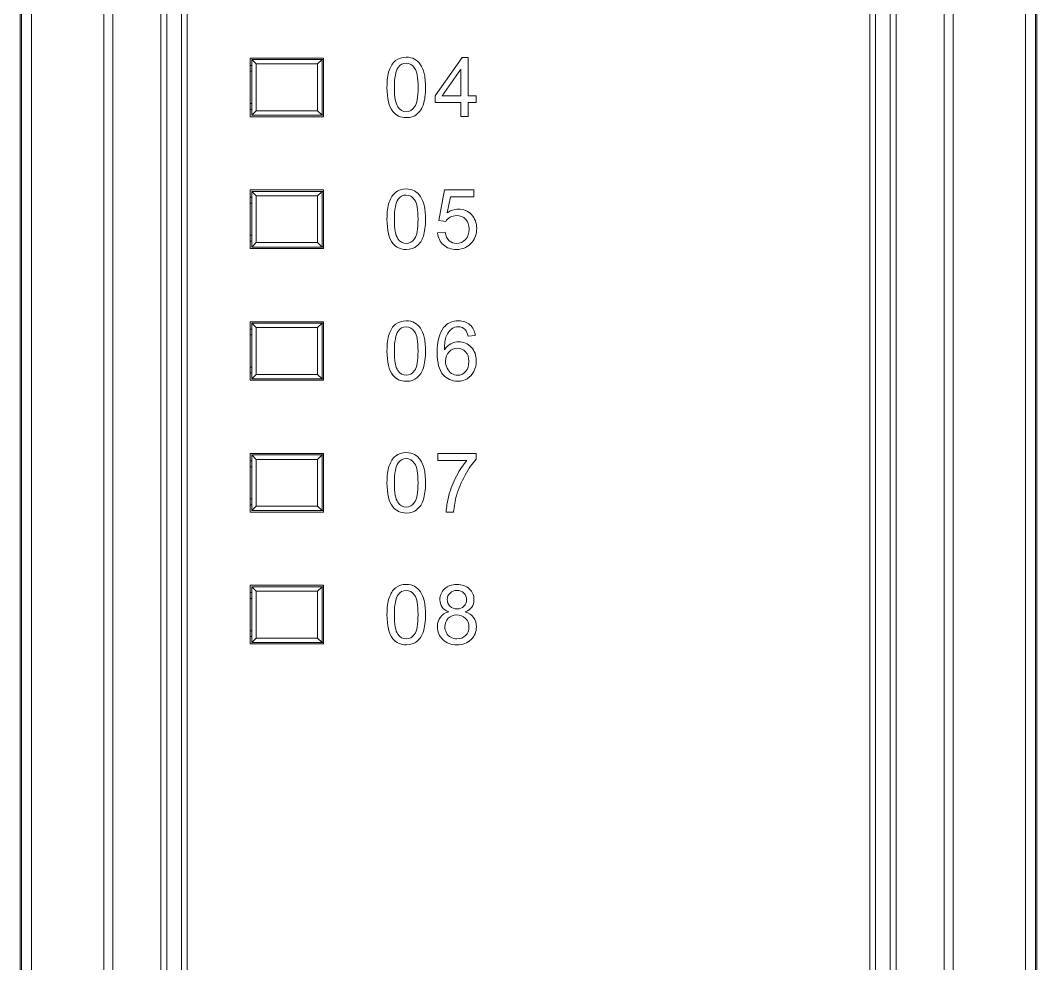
# Model space of a CAD drawing. Header units: millimetres. Extents: x 33157 to 59611, y -29750 to 1750.
# Drawn here: x 53659.88 to 53694.58, y 774.9 to 807.11 of the extents above; entities that cross this region are included whole.
import ezdxf

# ---------------------------------------------------------------- set-up
doc = ezdxf.new("R2010")
doc.units = ezdxf.units.MM
doc.layers.get('0').update_dxf_attribs({"lineweight": 18})

msp = doc.modelspace()

# ---------------------------------------------------------------- linework, layer by layer
at = {"lineweight": 9}
for p, q in [((53659.877, 838.567), (53659.877, 740.067)), ((53694.577, 838.567), (53694.577, 740.067)), ((53659.915, 837.902), (53659.915, 740.731)), ((53660.257, 837.902), (53660.257, 740.731)), ((53694.197, 837.902), (53694.197, 740.731)), ((53694.539, 837.902), (53694.539, 740.731)), ((53662.723, 833.586), (53662.723, 745.047)), ((53663.039, 833.586), (53663.039, 745.047)), ((53691.415, 833.586), (53691.415, 745.047)), ((53691.731, 833.586), (53691.731, 745.047)), ((53664.677, 833.317), (53664.677, 745.317)), ((53664.877, 833.317), (53664.877, 745.317)), ((53665.377, 833.317), (53665.377, 745.317)), ((53665.577, 833.317), (53665.577, 745.317)), ((53688.877, 833.317), (53688.877, 745.317)), ((53689.077, 833.317), (53689.077, 745.317)), ((53689.577, 833.317), (53689.577, 745.317)), ((53689.777, 833.317), (53689.777, 745.317)), ((53667.727, 805.817), (53667.727, 803.817)), ((53667.777, 805.767), (53667.777, 803.867)), ((53670.177, 805.767), (53670.177, 803.867)), ((53670.227, 805.817), (53670.227, 803.817)), ((53667.927, 805.617), (53667.927, 804.017)), ((53670.027, 805.617), (53670.027, 804.017)), ((53667.727, 801.317), (53667.727, 799.317)), ((53667.777, 801.267), (53667.777, 799.367)), ((53670.177, 801.267), (53670.177, 799.367)), ((53670.227, 801.317), (53670.227, 799.317)), ((53667.927, 801.117), (53667.927, 799.517)), ((53670.027, 801.117), (53670.027, 799.517)), ((53667.727, 796.817), (53667.727, 794.817)), ((53667.777, 796.767), (53667.777, 794.867)), ((53670.177, 796.767), (53670.177, 794.867)), ((53670.227, 796.817), (53670.227, 794.817)), ((53667.927, 796.617), (53667.927, 795.017)), ((53670.027, 796.617), (53670.027, 795.017)), ((53667.727, 792.317), (53667.727, 790.317)), ((53667.777, 792.267), (53667.777, 790.367)), ((53670.177, 792.267), (53670.177, 790.367)), ((53670.227, 792.317), (53670.227, 790.317)), ((53667.927, 792.117), (53667.927, 790.517)), ((53670.027, 792.117), (53670.027, 790.517)), ((53667.727, 787.817), (53667.727, 785.817)), ((53667.777, 787.767), (53667.777, 785.867)), ((53670.177, 787.767), (53670.177, 785.867)), ((53670.227, 787.817), (53670.227, 785.817)), ((53667.927, 787.617), (53667.927, 786.017)), ((53670.027, 787.617), (53670.027, 786.017))]:
    msp.add_line(p, q, dxfattribs=at)
for points in [[(53670.227, 805.817), (53670.227, 805.817), (53667.727, 805.817), (53667.727, 805.817)], [(53667.777, 805.767), (53667.777, 805.767), (53670.227, 805.767), (53670.227, 805.767)], [(53667.777, 805.767), (53667.777, 805.767), (53667.927, 805.617), (53667.927, 805.617)], [(53670.177, 805.767), (53670.177, 805.767), (53670.027, 805.617), (53670.027, 805.617)], [(53667.777, 805.567), (53667.777, 805.567), (53667.727, 805.567), (53667.727, 805.567)], [(53670.027, 805.617), (53670.027, 805.617), (53667.927, 805.617), (53667.927, 805.617)], [(53667.777, 805.367), (53667.777, 805.367), (53667.727, 805.367), (53667.727, 805.367)], [(53667.727, 804.267), (53667.727, 804.267), (53667.777, 804.267), (53667.777, 804.267)], [(53667.727, 804.067), (53667.727, 804.067), (53667.777, 804.067), (53667.777, 804.067)], [(53667.777, 803.867), (53667.777, 803.867), (53667.927, 804.017), (53667.927, 804.017)], [(53667.927, 804.017), (53667.927, 804.017), (53670.027, 804.017), (53670.027, 804.017)], [(53670.177, 803.867), (53670.177, 803.867), (53670.027, 804.017), (53670.027, 804.017)], [(53667.727, 803.817), (53667.727, 803.817), (53670.227, 803.817), (53670.227, 803.817)], [(53667.777, 803.867), (53667.777, 803.867), (53670.227, 803.867), (53670.227, 803.867)], [(53670.227, 801.317), (53670.227, 801.317), (53667.727, 801.317), (53667.727, 801.317)], [(53667.777, 801.267), (53667.777, 801.267), (53670.227, 801.267), (53670.227, 801.267)], [(53667.777, 801.267), (53667.777, 801.267), (53667.927, 801.117), (53667.927, 801.117)], [(53670.177, 801.267), (53670.177, 801.267), (53670.027, 801.117), (53670.027, 801.117)], [(53667.777, 801.067), (53667.777, 801.067), (53667.727, 801.067), (53667.727, 801.067)], [(53670.027, 801.117), (53670.027, 801.117), (53667.927, 801.117), (53667.927, 801.117)], [(53667.777, 800.867), (53667.777, 800.867), (53667.727, 800.867), (53667.727, 800.867)], [(53667.727, 799.767), (53667.727, 799.767), (53667.777, 799.767), (53667.777, 799.767)], [(53667.727, 799.567), (53667.727, 799.567), (53667.777, 799.567), (53667.777, 799.567)], [(53667.777, 799.367), (53667.777, 799.367), (53667.927, 799.517), (53667.927, 799.517)], [(53667.927, 799.517), (53667.927, 799.517), (53670.027, 799.517), (53670.027, 799.517)], [(53670.177, 799.367), (53670.177, 799.367), (53670.027, 799.517), (53670.027, 799.517)], [(53667.727, 799.317), (53667.727, 799.317), (53670.227, 799.317), (53670.227, 799.317)], [(53667.777, 799.367), (53667.777, 799.367), (53670.227, 799.367), (53670.227, 799.367)], [(53670.227, 796.817), (53670.227, 796.817), (53667.727, 796.817), (53667.727, 796.817)], [(53667.777, 796.767), (53667.777, 796.767), (53670.227, 796.767), (53670.227, 796.767)], [(53667.777, 796.767), (53667.777, 796.767), (53667.927, 796.617), (53667.927, 796.617)], [(53670.177, 796.767), (53670.177, 796.767), (53670.027, 796.617), (53670.027, 796.617)], [(53667.777, 796.567), (53667.777, 796.567), (53667.727, 796.567), (53667.727, 796.567)], [(53667.777, 796.367), (53667.777, 796.367), (53667.727, 796.367), (53667.727, 796.367)], [(53670.027, 796.617), (53670.027, 796.617), (53667.927, 796.617), (53667.927, 796.617)], [(53667.727, 795.267), (53667.727, 795.267), (53667.777, 795.267), (53667.777, 795.267)], [(53667.727, 795.067), (53667.727, 795.067), (53667.777, 795.067), (53667.777, 795.067)], [(53667.777, 794.867), (53667.777, 794.867), (53667.927, 795.017), (53667.927, 795.017)], [(53667.927, 795.017), (53667.927, 795.017), (53670.027, 795.017), (53670.027, 795.017)], [(53670.177, 794.867), (53670.177, 794.867), (53670.027, 795.017), (53670.027, 795.017)], [(53667.727, 794.817), (53667.727, 794.817), (53670.227, 794.817), (53670.227, 794.817)], [(53667.777, 794.867), (53667.777, 794.867), (53670.227, 794.867), (53670.227, 794.867)], [(53670.227, 792.317), (53670.227, 792.317), (53667.727, 792.317), (53667.727, 792.317)], [(53667.777, 792.267), (53667.777, 792.267), (53670.227, 792.267), (53670.227, 792.267)], [(53667.777, 792.267), (53667.777, 792.267), (53667.927, 792.117), (53667.927, 792.117)], [(53670.177, 792.267), (53670.177, 792.267), (53670.027, 792.117), (53670.027, 792.117)], [(53667.777, 792.067), (53667.777, 792.067), (53667.727, 792.067), (53667.727, 792.067)], [(53667.777, 791.867), (53667.777, 791.867), (53667.727, 791.867), (53667.727, 791.867)], [(53670.027, 792.117), (53670.027, 792.117), (53667.927, 792.117), (53667.927, 792.117)], [(53667.727, 790.767), (53667.727, 790.767), (53667.777, 790.767), (53667.777, 790.767)], [(53667.727, 790.567), (53667.727, 790.567), (53667.777, 790.567), (53667.777, 790.567)], [(53667.777, 790.367), (53667.777, 790.367), (53667.927, 790.517), (53667.927, 790.517)], [(53667.927, 790.517), (53667.927, 790.517), (53670.027, 790.517), (53670.027, 790.517)], [(53670.177, 790.367), (53670.177, 790.367), (53670.027, 790.517), (53670.027, 790.517)], [(53667.727, 790.317), (53667.727, 790.317), (53670.227, 790.317), (53670.227, 790.317)], [(53667.777, 790.367), (53667.777, 790.367), (53670.227, 790.367), (53670.227, 790.367)], [(53670.227, 787.817), (53670.227, 787.817), (53667.727, 787.817), (53667.727, 787.817)], [(53667.777, 787.767), (53667.777, 787.767), (53670.227, 787.767), (53670.227, 787.767)], [(53667.777, 787.767), (53667.777, 787.767), (53667.927, 787.617), (53667.927, 787.617)], [(53670.177, 787.767), (53670.177, 787.767), (53670.027, 787.617), (53670.027, 787.617)], [(53667.777, 787.567), (53667.777, 787.567), (53667.727, 787.567), (53667.727, 787.567)], [(53667.777, 787.367), (53667.777, 787.367), (53667.727, 787.367), (53667.727, 787.367)], [(53670.027, 787.617), (53670.027, 787.617), (53667.927, 787.617), (53667.927, 787.617)], [(53667.727, 786.267), (53667.727, 786.267), (53667.777, 786.267), (53667.777, 786.267)], [(53667.727, 786.067), (53667.727, 786.067), (53667.777, 786.067), (53667.777, 786.067)], [(53667.777, 785.867), (53667.777, 785.867), (53667.927, 786.017), (53667.927, 786.017)], [(53667.927, 786.017), (53667.927, 786.017), (53670.027, 786.017), (53670.027, 786.017)], [(53670.177, 785.867), (53670.177, 785.867), (53670.027, 786.017), (53670.027, 786.017)], [(53667.727, 785.817), (53667.727, 785.817), (53670.227, 785.817), (53670.227, 785.817)], [(53667.777, 785.867), (53667.777, 785.867), (53670.227, 785.867), (53670.227, 785.867)]]:
    msp.add_open_spline(points, degree=3, dxfattribs=at)
for points, knots in [([(53672.395, 804.817), (53672.395, 805.055), (53672.42, 805.248), (53672.469, 805.394), (53672.518, 805.54), (53672.591, 805.652), (53672.688, 805.731), (53672.784, 805.809), (53672.906, 805.849), (53673.053, 805.849), (53673.161, 805.849), (53673.256, 805.827), (53673.338, 805.783), (53673.42, 805.739), (53673.488, 805.676), (53673.541, 805.594), (53673.593, 805.512), (53673.635, 805.412), (53673.665, 805.294), (53673.695, 805.176), (53673.711, 805.016), (53673.711, 804.817), (53673.711, 804.579), (53673.686, 804.388), (53673.638, 804.242), (53673.589, 804.095), (53673.516, 803.983), (53673.419, 803.904), (53673.323, 803.825), (53673.201, 803.785), (53673.053, 803.785), (53672.859, 803.785), (53672.706, 803.855), (53672.595, 803.993), (53672.462, 804.163), (53672.395, 804.437), (53672.395, 804.817)], [0, 0, 0, 0, 134893.234573, 134893.234573, 134893.234573, 269786.469146, 269786.469146, 269786.469146, 404679.70372, 404679.70372, 404679.70372, 539572.938293, 539572.938293, 539572.938293, 674466.172866, 674466.172866, 674466.172866, 809359.407439, 809359.407439, 809359.407439, 944252.642013, 944252.642013, 944252.642013, 1079145.876586, 1079145.876586, 1079145.876586, 1214039.111159, 1214039.111159, 1214039.111159, 1348932.345732, 1348932.345732, 1348932.345732, 1483825.580305, 1483825.580305, 1483825.580305, 1618718.814879, 1618718.814879, 1618718.814879, 1618718.814879]), ([(53674.915, 803.819), (53674.915, 803.819), (53674.915, 804.302), (53674.915, 804.302), (53674.915, 804.302), (53674.037, 804.302), (53674.037, 804.302), (53674.037, 804.302), (53674.037, 804.531), (53674.037, 804.531), (53674.037, 804.531), (53674.96, 805.84), (53674.96, 805.84), (53674.96, 805.84), (53675.163, 805.84), (53675.163, 805.84), (53675.163, 805.84), (53675.163, 804.531), (53675.163, 804.531), (53675.163, 804.531), (53675.437, 804.531), (53675.437, 804.531), (53675.437, 804.531), (53675.437, 804.302), (53675.437, 804.302), (53675.437, 804.302), (53675.163, 804.302), (53675.163, 804.302), (53675.163, 804.302), (53675.163, 803.819), (53675.163, 803.819), (53675.163, 803.819), (53674.915, 803.819), (53674.915, 803.819)], [0, 0, 0, 0, 135503.702279, 135503.702279, 135503.702279, 271007.404558, 271007.404558, 271007.404558, 406511.106837, 406511.106837, 406511.106837, 542014.809117, 542014.809117, 542014.809117, 677518.511396, 677518.511396, 677518.511396, 813022.213675, 813022.213675, 813022.213675, 948525.915954, 948525.915954, 948525.915954, 1084029.618233, 1084029.618233, 1084029.618233, 1219533.320512, 1219533.320512, 1219533.320512, 1355037.022791, 1355037.022791, 1355037.022791, 1490540.725071, 1490540.725071, 1490540.725071, 1490540.725071]), ([(53672.649, 804.816), (53672.649, 804.483), (53672.688, 804.262), (53672.766, 804.153), (53672.843, 804.043), (53672.939, 803.989), (53673.053, 803.989), (53673.167, 803.989), (53673.263, 804.044), (53673.34, 804.153), (53673.418, 804.263), (53673.457, 804.484), (53673.457, 804.816), (53673.457, 805.148), (53673.418, 805.369), (53673.34, 805.478), (53673.263, 805.588), (53673.166, 805.642), (53673.05, 805.642), (53672.936, 805.642), (53672.845, 805.594), (53672.777, 805.498), (53672.692, 805.375), (53672.649, 805.147), (53672.649, 804.816)], [0, 0, 0, 0, 138033.239385, 138033.239385, 138033.239385, 276066.47877, 276066.47877, 276066.47877, 414099.718154, 414099.718154, 414099.718154, 552132.957539, 552132.957539, 552132.957539, 690166.196924, 690166.196924, 690166.196924, 828199.436309, 828199.436309, 828199.436309, 966232.675693, 966232.675693, 966232.675693, 1104265.915078, 1104265.915078, 1104265.915078, 1104265.915078]), ([(53674.915, 804.531), (53674.915, 804.531), (53674.915, 805.44), (53674.915, 805.44), (53674.915, 805.44), (53674.281, 804.531), (53674.281, 804.531), (53674.281, 804.531), (53674.915, 804.531), (53674.915, 804.531)], [0, 0, 0, 0, 153867.214764, 153867.214764, 153867.214764, 307734.429529, 307734.429529, 307734.429529, 461601.644293, 461601.644293, 461601.644293, 461601.644293]), ([(53672.395, 800.317), (53672.395, 800.555), (53672.42, 800.748), (53672.469, 800.894), (53672.518, 801.04), (53672.591, 801.152), (53672.688, 801.231), (53672.784, 801.309), (53672.906, 801.349), (53673.053, 801.349), (53673.161, 801.349), (53673.256, 801.327), (53673.338, 801.283), (53673.42, 801.239), (53673.488, 801.176), (53673.541, 801.094), (53673.593, 801.012), (53673.635, 800.912), (53673.665, 800.794), (53673.695, 800.676), (53673.71, 800.516), (53673.71, 800.317), (53673.71, 800.079), (53673.686, 799.888), (53673.638, 799.742), (53673.589, 799.595), (53673.516, 799.483), (53673.419, 799.404), (53673.323, 799.325), (53673.201, 799.285), (53673.053, 799.285), (53672.859, 799.285), (53672.706, 799.355), (53672.595, 799.493), (53672.462, 799.663), (53672.395, 799.937), (53672.395, 800.317)], [0, 0, 0, 0, 134898.809293, 134898.809293, 134898.809293, 269797.618587, 269797.618587, 269797.618587, 404696.42788, 404696.42788, 404696.42788, 539595.237174, 539595.237174, 539595.237174, 674494.046467, 674494.046467, 674494.046467, 809392.85576, 809392.85576, 809392.85576, 944291.665054, 944291.665054, 944291.665054, 1079190.474347, 1079190.474347, 1079190.474347, 1214089.28364, 1214089.28364, 1214089.28364, 1348988.092934, 1348988.092934, 1348988.092934, 1483886.902227, 1483886.902227, 1483886.902227, 1618785.711521, 1618785.711521, 1618785.711521, 1618785.711521]), ([(53674.122, 799.85), (53674.122, 799.85), (53674.381, 799.87), (53674.381, 799.87), (53674.401, 799.743), (53674.445, 799.648), (53674.515, 799.584), (53674.585, 799.521), (53674.67, 799.489), (53674.77, 799.489), (53674.891, 799.489), (53674.992, 799.534), (53675.074, 799.624), (53675.156, 799.714), (53675.197, 799.833), (53675.197, 799.982), (53675.197, 800.124), (53675.158, 800.235), (53675.079, 800.317), (53675.001, 800.399), (53674.897, 800.44), (53674.767, 800.44), (53674.687, 800.44), (53674.615, 800.421), (53674.551, 800.385), (53674.488, 800.348), (53674.438, 800.301), (53674.401, 800.242), (53674.401, 800.242), (53674.167, 800.276), (53674.167, 800.276), (53674.167, 800.276), (53674.362, 801.315), (53674.362, 801.315), (53674.362, 801.315), (53675.363, 801.315), (53675.363, 801.315), (53675.363, 801.315), (53675.363, 801.078), (53675.363, 801.078), (53675.363, 801.078), (53674.56, 801.078), (53674.56, 801.078), (53674.56, 801.078), (53674.452, 800.532), (53674.452, 800.532), (53674.573, 800.618), (53674.7, 800.66), (53674.832, 800.66), (53675.008, 800.66), (53675.157, 800.599), (53675.278, 800.476), (53675.399, 800.354), (53675.459, 800.197), (53675.459, 800.005), (53675.459, 799.822), (53675.406, 799.664), (53675.3, 799.531), (53675.171, 799.367), (53674.994, 799.285), (53674.77, 799.285), (53674.586, 799.285), (53674.437, 799.337), (53674.321, 799.44), (53674.204, 799.543), (53674.138, 799.68), (53674.122, 799.85)], [0, 0, 0, 0, 132047.460428, 132047.460428, 132047.460428, 264094.920857, 264094.920857, 264094.920857, 396142.381285, 396142.381285, 396142.381285, 528189.841714, 528189.841714, 528189.841714, 660237.302142, 660237.302142, 660237.302142, 792284.762571, 792284.762571, 792284.762571, 924332.222999, 924332.222999, 924332.222999, 1056379.683428, 1056379.683428, 1056379.683428, 1188427.143856, 1188427.143856, 1188427.143856, 1320474.604285, 1320474.604285, 1320474.604285, 1452522.064713, 1452522.064713, 1452522.064713, 1584569.525142, 1584569.525142, 1584569.525142, 1716616.98557, 1716616.98557, 1716616.98557, 1848664.445999, 1848664.445999, 1848664.445999, 1980711.906427, 1980711.906427, 1980711.906427, 2112759.366856, 2112759.366856, 2112759.366856, 2244806.827284, 2244806.827284, 2244806.827284, 2376854.287713, 2376854.287713, 2376854.287713, 2508901.748141, 2508901.748141, 2508901.748141, 2640949.20857, 2640949.20857, 2640949.20857, 2772996.668998, 2772996.668998, 2772996.668998, 2905044.129427, 2905044.129427, 2905044.129427, 2905044.129427]), ([(53672.649, 800.316), (53672.649, 799.983), (53672.688, 799.762), (53672.765, 799.653), (53672.843, 799.543), (53672.939, 799.489), (53673.053, 799.489), (53673.167, 799.489), (53673.263, 799.544), (53673.34, 799.653), (53673.418, 799.763), (53673.456, 799.984), (53673.456, 800.316), (53673.456, 800.648), (53673.418, 800.869), (53673.34, 800.978), (53673.263, 801.088), (53673.166, 801.142), (53673.05, 801.142), (53672.936, 801.142), (53672.845, 801.094), (53672.777, 800.998), (53672.692, 800.875), (53672.649, 800.647), (53672.649, 800.316)], [0, 0, 0, 0, 138038.943732, 138038.943732, 138038.943732, 276077.887464, 276077.887464, 276077.887464, 414116.831196, 414116.831196, 414116.831196, 552155.774929, 552155.774929, 552155.774929, 690194.718661, 690194.718661, 690194.718661, 828233.662393, 828233.662393, 828233.662393, 966272.606125, 966272.606125, 966272.606125, 1104311.549857, 1104311.549857, 1104311.549857, 1104311.549857]), ([(53672.395, 795.817), (53672.395, 796.055), (53672.42, 796.248), (53672.469, 796.394), (53672.518, 796.54), (53672.591, 796.652), (53672.688, 796.731), (53672.784, 796.809), (53672.906, 796.849), (53673.053, 796.849), (53673.161, 796.849), (53673.256, 796.827), (53673.338, 796.783), (53673.42, 796.739), (53673.488, 796.676), (53673.541, 796.594), (53673.593, 796.512), (53673.635, 796.412), (53673.665, 796.294), (53673.695, 796.176), (53673.71, 796.016), (53673.71, 795.817), (53673.71, 795.579), (53673.686, 795.388), (53673.638, 795.242), (53673.589, 795.095), (53673.516, 794.983), (53673.419, 794.904), (53673.323, 794.825), (53673.201, 794.785), (53673.053, 794.785), (53672.859, 794.785), (53672.706, 794.855), (53672.595, 794.993), (53672.462, 795.163), (53672.395, 795.437), (53672.395, 795.817)], [0, 0, 0, 0, 134904.384959, 134904.384959, 134904.384959, 269808.769919, 269808.769919, 269808.769919, 404713.154878, 404713.154878, 404713.154878, 539617.539838, 539617.539838, 539617.539838, 674521.924797, 674521.924797, 674521.924797, 809426.309757, 809426.309757, 809426.309757, 944330.694716, 944330.694716, 944330.694716, 1079235.079676, 1079235.079676, 1079235.079676, 1214139.464635, 1214139.464635, 1214139.464635, 1349043.849595, 1349043.849595, 1349043.849595, 1483948.234554, 1483948.234554, 1483948.234554, 1618852.619513, 1618852.619513, 1618852.619513, 1618852.619513]), ([(53675.411, 796.346), (53675.411, 796.346), (53675.166, 796.326), (53675.166, 796.326), (53675.144, 796.424), (53675.112, 796.495), (53675.071, 796.539), (53675.004, 796.61), (53674.921, 796.645), (53674.822, 796.645), (53674.743, 796.645), (53674.672, 796.623), (53674.611, 796.579), (53674.533, 796.522), (53674.472, 796.439), (53674.426, 796.33), (53674.381, 796.221), (53674.358, 796.065), (53674.356, 795.863), (53674.416, 795.954), (53674.489, 796.022), (53674.576, 796.065), (53674.662, 796.11), (53674.752, 796.132), (53674.847, 796.132), (53675.013, 796.132), (53675.154, 796.071), (53675.271, 795.949), (53675.387, 795.827), (53675.445, 795.67), (53675.445, 795.476), (53675.445, 795.349), (53675.418, 795.232), (53675.363, 795.123), (53675.308, 795.014), (53675.234, 794.93), (53675.138, 794.873), (53675.042, 794.815), (53674.934, 794.785), (53674.812, 794.785), (53674.606, 794.785), (53674.437, 794.862), (53674.306, 795.014), (53674.176, 795.166), (53674.11, 795.416), (53674.11, 795.765), (53674.11, 796.156), (53674.183, 796.44), (53674.327, 796.617), (53674.453, 796.771), (53674.623, 796.849), (53674.837, 796.849), (53674.996, 796.849), (53675.127, 796.804), (53675.228, 796.715), (53675.33, 796.626), (53675.391, 796.503), (53675.411, 796.346)], [0, 0, 0, 0, 132615.762564, 132615.762564, 132615.762564, 265231.525128, 265231.525128, 265231.525128, 397847.287692, 397847.287692, 397847.287692, 530463.050256, 530463.050256, 530463.050256, 663078.81282, 663078.81282, 663078.81282, 795694.575384, 795694.575384, 795694.575384, 928310.337948, 928310.337948, 928310.337948, 1060926.100512, 1060926.100512, 1060926.100512, 1193541.863076, 1193541.863076, 1193541.863076, 1326157.62564, 1326157.62564, 1326157.62564, 1458773.388204, 1458773.388204, 1458773.388204, 1591389.150768, 1591389.150768, 1591389.150768, 1724004.913332, 1724004.913332, 1724004.913332, 1856620.675897, 1856620.675897, 1856620.675897, 1989236.438461, 1989236.438461, 1989236.438461, 2121852.201025, 2121852.201025, 2121852.201025, 2254467.963589, 2254467.963589, 2254467.963589, 2387083.726153, 2387083.726153, 2387083.726153, 2519699.488717, 2519699.488717, 2519699.488717, 2519699.488717]), ([(53672.649, 795.816), (53672.649, 795.483), (53672.688, 795.262), (53672.765, 795.153), (53672.843, 795.043), (53672.939, 794.989), (53673.053, 794.989), (53673.167, 794.989), (53673.263, 795.044), (53673.34, 795.153), (53673.418, 795.263), (53673.456, 795.484), (53673.456, 795.816), (53673.456, 796.148), (53673.418, 796.369), (53673.34, 796.478), (53673.263, 796.588), (53673.166, 796.642), (53673.05, 796.642), (53672.936, 796.642), (53672.845, 796.594), (53672.777, 796.498), (53672.692, 796.375), (53672.649, 796.147), (53672.649, 795.816)], [0, 0, 0, 0, 138044.649048, 138044.649048, 138044.649048, 276089.298097, 276089.298097, 276089.298097, 414133.947145, 414133.947145, 414133.947145, 552178.596193, 552178.596193, 552178.596193, 690223.245242, 690223.245242, 690223.245242, 828267.89429, 828267.89429, 828267.89429, 966312.543338, 966312.543338, 966312.543338, 1104357.192387, 1104357.192387, 1104357.192387, 1104357.192387]), ([(53674.395, 795.474), (53674.395, 795.388), (53674.414, 795.307), (53674.45, 795.229), (53674.486, 795.15), (53674.537, 795.091), (53674.601, 795.05), (53674.666, 795.009), (53674.735, 794.989), (53674.808, 794.989), (53674.914, 794.989), (53675.004, 795.031), (53675.079, 795.116), (53675.154, 795.2), (53675.191, 795.315), (53675.191, 795.46), (53675.191, 795.6), (53675.154, 795.71), (53675.08, 795.791), (53675.006, 795.871), (53674.912, 795.912), (53674.798, 795.912), (53674.686, 795.912), (53674.591, 795.871), (53674.513, 795.791), (53674.434, 795.71), (53674.395, 795.605), (53674.395, 795.474)], [0, 0, 0, 0, 137047.673091, 137047.673091, 137047.673091, 274095.346181, 274095.346181, 274095.346181, 411143.019272, 411143.019272, 411143.019272, 548190.692363, 548190.692363, 548190.692363, 685238.365453, 685238.365453, 685238.365453, 822286.038544, 822286.038544, 822286.038544, 959333.711635, 959333.711635, 959333.711635, 1096381.384725, 1096381.384725, 1096381.384725, 1233429.057816, 1233429.057816, 1233429.057816, 1233429.057816]), ([(53672.395, 791.317), (53672.395, 791.555), (53672.42, 791.748), (53672.469, 791.894), (53672.518, 792.04), (53672.591, 792.152), (53672.688, 792.231), (53672.784, 792.309), (53672.906, 792.349), (53673.053, 792.349), (53673.161, 792.349), (53673.256, 792.327), (53673.338, 792.283), (53673.42, 792.239), (53673.488, 792.176), (53673.541, 792.094), (53673.593, 792.012), (53673.635, 791.912), (53673.665, 791.794), (53673.695, 791.676), (53673.71, 791.516), (53673.71, 791.317), (53673.71, 791.079), (53673.686, 790.888), (53673.638, 790.742), (53673.589, 790.595), (53673.516, 790.483), (53673.419, 790.404), (53673.323, 790.325), (53673.201, 790.285), (53673.053, 790.285), (53672.859, 790.285), (53672.706, 790.355), (53672.595, 790.493), (53672.462, 790.663), (53672.395, 790.937), (53672.395, 791.317)], [0, 0, 0, 0, 134909.961318, 134909.961318, 134909.961318, 269819.922636, 269819.922636, 269819.922636, 404729.883955, 404729.883955, 404729.883955, 539639.845273, 539639.845273, 539639.845273, 674549.806591, 674549.806591, 674549.806591, 809459.767909, 809459.767909, 809459.767909, 944369.729227, 944369.729227, 944369.729227, 1079279.690545, 1079279.690545, 1079279.690545, 1214189.651864, 1214189.651864, 1214189.651864, 1349099.613182, 1349099.613182, 1349099.613182, 1484009.5745, 1484009.5745, 1484009.5745, 1618919.535818, 1618919.535818, 1618919.535818, 1618919.535818]), ([(53674.136, 792.078), (53674.136, 792.078), (53674.136, 792.315), (53674.136, 792.315), (53674.136, 792.315), (53675.442, 792.315), (53675.442, 792.315), (53675.442, 792.315), (53675.442, 792.123), (53675.442, 792.123), (53675.314, 791.986), (53675.186, 791.804), (53675.06, 791.577), (53674.934, 791.349), (53674.836, 791.116), (53674.767, 790.875), (53674.718, 790.706), (53674.686, 790.521), (53674.672, 790.319), (53674.672, 790.319), (53674.418, 790.319), (53674.418, 790.319), (53674.421, 790.478), (53674.452, 790.671), (53674.512, 790.896), (53674.571, 791.122), (53674.656, 791.339), (53674.768, 791.548), (53674.879, 791.758), (53674.998, 791.934), (53675.124, 792.078), (53675.124, 792.078), (53674.136, 792.078), (53674.136, 792.078)], [0, 0, 0, 0, 135519.843505, 135519.843505, 135519.843505, 271039.687009, 271039.687009, 271039.687009, 406559.530514, 406559.530514, 406559.530514, 542079.374018, 542079.374018, 542079.374018, 677599.217523, 677599.217523, 677599.217523, 813119.061027, 813119.061027, 813119.061027, 948638.904532, 948638.904532, 948638.904532, 1084158.748036, 1084158.748036, 1084158.748036, 1219678.591541, 1219678.591541, 1219678.591541, 1355198.435045, 1355198.435045, 1355198.435045, 1490718.27855, 1490718.27855, 1490718.27855, 1490718.27855]), ([(53672.649, 791.316), (53672.649, 790.983), (53672.688, 790.762), (53672.765, 790.653), (53672.843, 790.543), (53672.939, 790.489), (53673.053, 790.489), (53673.167, 790.489), (53673.263, 790.544), (53673.34, 790.653), (53673.418, 790.763), (53673.456, 790.984), (53673.456, 791.316), (53673.456, 791.648), (53673.418, 791.869), (53673.34, 791.978), (53673.263, 792.088), (53673.166, 792.142), (53673.05, 792.142), (53672.936, 792.142), (53672.845, 792.094), (53672.777, 791.998), (53672.692, 791.875), (53672.649, 791.647), (53672.649, 791.316)], [0, 0, 0, 0, 138050.355074, 138050.355074, 138050.355074, 276100.710149, 276100.710149, 276100.710149, 414151.065223, 414151.065223, 414151.065223, 552201.420297, 552201.420297, 552201.420297, 690251.775371, 690251.775371, 690251.775371, 828302.130446, 828302.130446, 828302.130446, 966352.48552, 966352.48552, 966352.48552, 1104402.840594, 1104402.840594, 1104402.840594, 1104402.840594]), ([(53672.395, 786.817), (53672.395, 787.055), (53672.42, 787.248), (53672.469, 787.394), (53672.518, 787.54), (53672.591, 787.652), (53672.688, 787.731), (53672.784, 787.809), (53672.906, 787.849), (53673.053, 787.849), (53673.161, 787.849), (53673.256, 787.827), (53673.338, 787.783), (53673.42, 787.739), (53673.488, 787.676), (53673.541, 787.594), (53673.593, 787.512), (53673.635, 787.412), (53673.665, 787.294), (53673.695, 787.176), (53673.71, 787.016), (53673.71, 786.817), (53673.71, 786.579), (53673.686, 786.388), (53673.638, 786.242), (53673.589, 786.095), (53673.516, 785.983), (53673.419, 785.904), (53673.323, 785.825), (53673.201, 785.785), (53673.053, 785.785), (53672.859, 785.785), (53672.706, 785.855), (53672.595, 785.993), (53672.462, 786.163), (53672.395, 786.437), (53672.395, 786.817)], [0, 0, 0, 0, 134915.538369, 134915.538369, 134915.538369, 269831.076739, 269831.076739, 269831.076739, 404746.615108, 404746.615108, 404746.615108, 539662.153478, 539662.153478, 539662.153478, 674577.691847, 674577.691847, 674577.691847, 809493.230217, 809493.230217, 809493.230217, 944408.768586, 944408.768586, 944408.768586, 1079324.306956, 1079324.306956, 1079324.306956, 1214239.845325, 1214239.845325, 1214239.845325, 1349155.383695, 1349155.383695, 1349155.383695, 1484070.922064, 1484070.922064, 1484070.922064, 1618986.460434, 1618986.460434, 1618986.460434, 1618986.460434]), ([(53674.504, 786.915), (53674.401, 786.952), (53674.325, 787.007), (53674.275, 787.076), (53674.226, 787.146), (53674.201, 787.23), (53674.201, 787.327), (53674.201, 787.475), (53674.253, 787.598), (53674.359, 787.698), (53674.465, 787.798), (53674.605, 787.849), (53674.78, 787.849), (53674.956, 787.849), (53675.098, 787.797), (53675.205, 787.695), (53675.313, 787.592), (53675.366, 787.468), (53675.366, 787.32), (53675.366, 787.227), (53675.342, 787.145), (53675.293, 787.076), (53675.244, 787.006), (53675.17, 786.952), (53675.069, 786.915), (53675.193, 786.874), (53675.287, 786.809), (53675.351, 786.719), (53675.416, 786.629), (53675.448, 786.522), (53675.448, 786.397), (53675.448, 786.224), (53675.387, 786.079), (53675.265, 785.962), (53675.143, 785.844), (53674.982, 785.785), (53674.783, 785.785), (53674.585, 785.785), (53674.424, 785.844), (53674.302, 785.962), (53674.18, 786.08), (53674.119, 786.228), (53674.119, 786.404), (53674.119, 786.535), (53674.152, 786.645), (53674.219, 786.734), (53674.286, 786.823), (53674.381, 786.883), (53674.504, 786.915)], [0, 0, 0, 0, 133349.805126, 133349.805126, 133349.805126, 266699.610252, 266699.610252, 266699.610252, 400049.415378, 400049.415378, 400049.415378, 533399.220504, 533399.220504, 533399.220504, 666749.02563, 666749.02563, 666749.02563, 800098.830756, 800098.830756, 800098.830756, 933448.635882, 933448.635882, 933448.635882, 1066798.441008, 1066798.441008, 1066798.441008, 1200148.246134, 1200148.246134, 1200148.246134, 1333498.05126, 1333498.05126, 1333498.05126, 1466847.856386, 1466847.856386, 1466847.856386, 1600197.661512, 1600197.661512, 1600197.661512, 1733547.466638, 1733547.466638, 1733547.466638, 1866897.271764, 1866897.271764, 1866897.271764, 2000247.07689, 2000247.07689, 2000247.07689, 2133596.882016, 2133596.882016, 2133596.882016, 2133596.882016]), ([(53672.649, 786.816), (53672.649, 786.483), (53672.688, 786.262), (53672.765, 786.153), (53672.843, 786.043), (53672.939, 785.989), (53673.053, 785.989), (53673.167, 785.989), (53673.263, 786.044), (53673.34, 786.153), (53673.418, 786.263), (53673.456, 786.484), (53673.456, 786.816), (53673.456, 787.148), (53673.418, 787.369), (53673.34, 787.478), (53673.263, 787.588), (53673.166, 787.642), (53673.05, 787.642), (53672.936, 787.642), (53672.845, 787.594), (53672.777, 787.498), (53672.692, 787.375), (53672.649, 787.147), (53672.649, 786.816)], [0, 0, 0, 0, 138056.06181, 138056.06181, 138056.06181, 276112.12362, 276112.12362, 276112.12362, 414168.185429, 414168.185429, 414168.185429, 552224.247239, 552224.247239, 552224.247239, 690280.309049, 690280.309049, 690280.309049, 828336.370859, 828336.370859, 828336.370859, 966392.432668, 966392.432668, 966392.432668, 1104448.494478, 1104448.494478, 1104448.494478, 1104448.494478]), ([(53674.455, 787.336), (53674.455, 787.24), (53674.485, 787.162), (53674.546, 787.102), (53674.607, 787.041), (53674.687, 787.01), (53674.786, 787.01), (53674.883, 787.01), (53674.961, 787.04), (53675.021, 787.101), (53675.082, 787.161), (53675.112, 787.235), (53675.112, 787.322), (53675.112, 787.413), (53675.081, 787.49), (53675.019, 787.552), (53674.957, 787.614), (53674.878, 787.645), (53674.783, 787.645), (53674.688, 787.645), (53674.609, 787.615), (53674.547, 787.554), (53674.486, 787.493), (53674.455, 787.421), (53674.455, 787.336)], [0, 0, 0, 0, 138060.783262, 138060.783262, 138060.783262, 276121.566524, 276121.566524, 276121.566524, 414182.349785, 414182.349785, 414182.349785, 552243.133047, 552243.133047, 552243.133047, 690303.916309, 690303.916309, 690303.916309, 828364.699571, 828364.699571, 828364.699571, 966425.482833, 966425.482833, 966425.482833, 1104486.266095, 1104486.266095, 1104486.266095, 1104486.266095]), ([(53674.373, 786.402), (53674.373, 786.331), (53674.389, 786.263), (53674.422, 786.197), (53674.455, 786.131), (53674.505, 786.079), (53674.572, 786.043), (53674.638, 786.007), (53674.71, 785.989), (53674.785, 785.989), (53674.905, 785.989), (53675.003, 786.027), (53675.079, 786.103), (53675.156, 786.179), (53675.194, 786.276), (53675.194, 786.394), (53675.194, 786.513), (53675.155, 786.612), (53675.076, 786.69), (53674.997, 786.768), (53674.897, 786.807), (53674.777, 786.807), (53674.66, 786.807), (53674.563, 786.769), (53674.487, 786.691), (53674.411, 786.614), (53674.373, 786.518), (53674.373, 786.402)], [0, 0, 0, 0, 137058.605398, 137058.605398, 137058.605398, 274117.210797, 274117.210797, 274117.210797, 411175.816195, 411175.816195, 411175.816195, 548234.421594, 548234.421594, 548234.421594, 685293.026992, 685293.026992, 685293.026992, 822351.63239, 822351.63239, 822351.63239, 959410.237789, 959410.237789, 959410.237789, 1096468.843187, 1096468.843187, 1096468.843187, 1233527.448586, 1233527.448586, 1233527.448586, 1233527.448586])]:
    msp.add_open_spline(points, degree=3, knots=knots)

doc.saveas('drawing.dxf')
